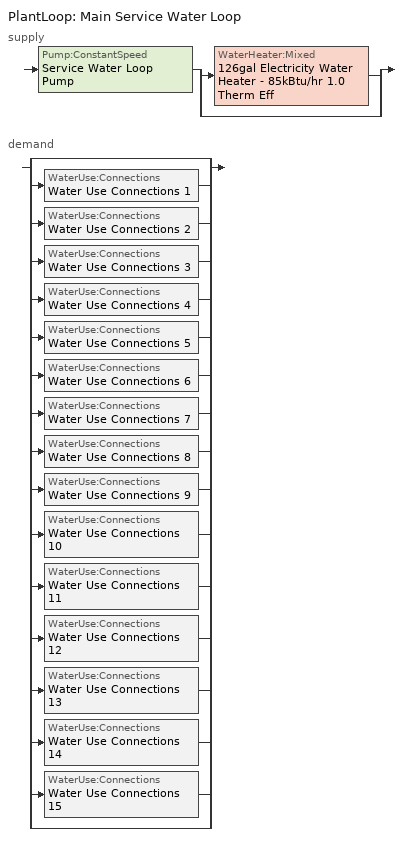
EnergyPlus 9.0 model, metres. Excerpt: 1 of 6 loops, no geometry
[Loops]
PlantLoop 'Main Service Water Loop'
 supply: Pump:ConstantSpeed 'Service Water Loop Pump' > split
  | WaterHeater:Mixed '126gal Electricity Water Heater - 85kBtu/hr 1.0 Therm Eff'
  | bypass
 demand: split
  | bypass
  | WaterUse:Connections 'Water Use Connections 1'
  | WaterUse:Connections 'Water Use Connections 2'
  | WaterUse:Connections 'Water Use Connections 3'
  | WaterUse:Connections 'Water Use Connections 4'
  | WaterUse:Connections 'Water Use Connections 5'
  | WaterUse:Connections 'Water Use Connections 6'
  | WaterUse:Connections 'Water Use Connections 7'
  | WaterUse:Connections 'Water Use Connections 8'
  | WaterUse:Connections 'Water Use Connections 9'
  | WaterUse:Connections 'Water Use Connections 10'
  | WaterUse:Connections 'Water Use Connections 11'
  | WaterUse:Connections 'Water Use Connections 12'
  | WaterUse:Connections 'Water Use Connections 13'
  | WaterUse:Connections 'Water Use Connections 14'
  | WaterUse:Connections 'Water Use Connections 15'
  | bypass
[SetpointManager:Scheduled]
Service hot water setpoint manager: Control Variable=Temperature; Schedule=Service Water Loop Temp - 140F
[PlantLoop]
Main Service Water Loop: Fluid Type=Water; Plant Equipment Operation Scheme=Main Service Water Loop Operation Schemes; Maximum Loop Temperature {C}=60; Minimum Loop Temperature {C}=10; Maximum Loop Flow Rate {m3/s}=Autosize; Minimum Loop Flow Rate {m3/s}=0; Plant Loop Volume {m3}=Autocalculate; Load Distribution Scheme=Optimal; Plant Loop Demand Calculation Scheme=SingleSetpoint
[Sizing:Plant]
Main Service Water Loop: Loop Type=Heating; Design Loop Exit Temperature {C}=60; Loop Design Temperature Difference {deltaC}=5; Sizing Option=NonCoincident; Zone Timesteps in Averaging Window=1; Coincident Sizing Factor Mode=None
[Pump:ConstantSpeed]
Service Water Loop Pump: Design Flow Rate {m3/s}=Autosize; Design Pump Head {Pa}=84109.4; Design Power Consumption {W}=Autosize; Motor Efficiency=0.7; Fraction of Motor Inefficiencies to Fluid Stream=0; Pump Control Type=Intermittent; Design Power Sizing Method=PowerPerFlowPerPressure; Design Electric Power per Unit Flow Rate {W/(m3/s)}=348701.1; Design Shaft Power per Unit Flow Rate per Unit Head=1.28205
[PlantEquipmentOperationSchemes]
Main Service Water Loop Operation Schemes: Control Scheme Object Type 1=PlantEquipmentOperation:HeatingLoad; Control Scheme Name 1=Main Service Water Loop Heating Operation Scheme; Control Scheme Schedule Name 1=Always On Discrete
[PlantEquipmentList]
Main Service Water Loop Heating Equipment List: WaterHeater:Mixed, 126gal Electricity Water Heater - 85kBtu/hr 1.0 Therm Eff
[WaterHeater:Mixed]
126gal Electricity Water Heater - 85kBtu/hr 1.0 Therm Eff: Tank Volume {m3}=0.477587; Setpoint Temperature Schedule=Service Water Loop Temp - 140F; Deadband Temperature Difference {deltaC}=2; Maximum Temperature Limit {C}=82.2222; Heater Control Type=Cycle; Heater Maximum Capacity {W}=24953.9; Heater Ignition Minimum Flow Rate {m3/s}=0; Heater Ignition Delay {s}=0; Heater Fuel Type=Electricity; Heater Thermal Efficiency=1; Off Cycle Parasitic Fuel Consumption Rate {W}=59.1908; Off Cycle Parasitic Fuel Type=Electricity; Off Cycle Parasitic Heat Fraction to Tank=0.8; On Cycle Parasitic Fuel Consumption Rate {W}=59.1908; On Cycle Parasitic Fuel Type=Electricity; On Cycle Parasitic Heat Fraction to Tank=0; Ambient Temperature Indicator=Schedule; Ambient Temperature Schedule=Water Heater Ambient Temp Schedule - 70F; Off Cycle Loss Coefficient to Ambient Temperature {W/K}=3.1134; Off Cycle Loss Fraction to Zone=1; On Cycle Loss Coefficient to Ambient Temperature {W/K}=3.1134; On Cycle Loss Fraction to Zone=1; Use Side Effectiveness=1; Source Side Effectiveness=1; Use Side Design Flow Rate {m3/s}=Autosize; Source Side Design Flow Rate {m3/s}=Autosize; Indirect Water Heating Recovery Time {hr}=1.5; Source Side Flow Control Mode=IndirectHeatPrimarySetpoint
[WaterUse:Connections]
Name | Water Use Equipment Name 1
Water Use Connections 1 | Core_bottom Service Water Use 0.38gal/min
Water Use Connections 2 | Core_mid Service Water Use 0.38gal/min
Water Use Connections 3 | Core_top Service Water Use 0.38gal/min
Water Use Connections 4 | Perimeter_bot_zn_1 Service Water Use 0.08gal/min
Water Use Connections 5 | Perimeter_bot_zn_2 Service Water Use 0.05gal/min
Water Use Connections 6 | Perimeter_bot_zn_3 Service Water Use 0.08gal/min
Water Use Connections 7 | Perimeter_bot_zn_4 Service Water Use 0.05gal/min
Water Use Connections 8 | Perimeter_mid_zn_1 Service Water Use 0.08gal/min
Water Use Connections 9 | Perimeter_mid_zn_2 Service Water Use 0.05gal/min
Water Use Connections 10 | Perimeter_mid_zn_3 Service Water Use 0.08gal/min
Water Use Connections 11 | Perimeter_mid_zn_4 Service Water Use 0.05gal/min
Water Use Connections 12 | Perimeter_top_zn_1 Service Water Use 0.08gal/min
Water Use Connections 13 | Perimeter_top_zn_2 Service Water Use 0.05gal/min
Water Use Connections 14 | Perimeter_top_zn_3 Service Water Use 0.08gal/min
Water Use Connections 15 | Perimeter_top_zn_4 Service Water Use 0.05gal/min
[WaterUse:Equipment] Flow Rate Fraction Schedule=NECB-A-Service Water Heating
Name | Peak Flow Rate {m3/s} | Target Temperature Schedule | Zone | Sensible Fraction Schedule | Latent Fraction Schedule
Core_bottom Service Water Use 0.38gal/min | 2.38083e-05 | Schedule Ruleset 5 | ALL_ST=Office - open plan_FL=Building Story 1_SCH=A 2 | Schedule Ruleset 3 | Schedule Ruleset 4
Core_mid Service Water Use 0.38gal/min | 2.38083e-05 | Schedule Ruleset 8 | ALL_ST=Office - open plan_FL=Building Story 2_SCH=A | Schedule Ruleset 6 | Schedule Ruleset 7
Core_top Service Water Use 0.38gal/min | 2.38083e-05 | Schedule Ruleset 11 | ALL_ST=Office - open plan_FL=Building Story 3_SCH=A 2 | Schedule Ruleset 9 | Schedule Ruleset 10
Perimeter_bot_zn_1 Service Water Use 0.08gal/min | 5.01899e-06 | Schedule Ruleset 14 | ALL_ST=Office - open plan_FL=Building Story 1_SCH=A 1 | Schedule Ruleset 12 | Schedule Ruleset 13
Perimeter_bot_zn_2 Service Water Use 0.05gal/min | 3.17744e-06 | Schedule Ruleset 17 | ALL_ST=Office - open plan_FL=Building Story 1_SCH=A 3 | Schedule Ruleset 15 | Schedule Ruleset 16
Perimeter_bot_zn_3 Service Water Use 0.08gal/min | 5.01899e-06 | Schedule Ruleset 20 | ALL_ST=Office - open plan_FL=Building Story 1_SCH=A 4 | Schedule Ruleset 18 | Schedule Ruleset 19
Perimeter_bot_zn_4 Service Water Use 0.05gal/min | 3.17723e-06 | Schedule Ruleset 23 | ALL_ST=Office - open plan_FL=Building Story 1_SCH=A | Schedule Ruleset 21 | Schedule Ruleset 22
Perimeter_mid_zn_1 Service Water Use 0.08gal/min | 5.01899e-06 | Schedule Ruleset 26 | ALL_ST=Office - open plan_FL=Building Story 2_SCH=A 3 | Schedule Ruleset 24 | Schedule Ruleset 25
Perimeter_mid_zn_2 Service Water Use 0.05gal/min | 3.17744e-06 | Schedule Ruleset 29 | ALL_ST=Office - open plan_FL=Building Story 2_SCH=A 2 | Schedule Ruleset 27 | Schedule Ruleset 28
Perimeter_mid_zn_3 Service Water Use 0.08gal/min | 5.01899e-06 | Schedule Ruleset 32 | ALL_ST=Office - open plan_FL=Building Story 2_SCH=A 1 | Schedule Ruleset 30 | Schedule Ruleset 31
Perimeter_mid_zn_4 Service Water Use 0.05gal/min | 3.17723e-06 | Schedule Ruleset 35 | ALL_ST=Office - open plan_FL=Building Story 2_SCH=A 4 | Schedule Ruleset 33 | Schedule Ruleset 34
Perimeter_top_zn_1 Service Water Use 0.08gal/min | 5.01899e-06 | Schedule Ruleset 38 | ALL_ST=Office - open plan_FL=Building Story 3_SCH=A 3 | Schedule Ruleset 36 | Schedule Ruleset 37
Perimeter_top_zn_2 Service Water Use 0.05gal/min | 3.17744e-06 | Schedule Ruleset 41 | ALL_ST=Office - open plan_FL=Building Story 3_SCH=A | Schedule Ruleset 39 | Schedule Ruleset 40
Perimeter_top_zn_3 Service Water Use 0.08gal/min | 5.01899e-06 | Schedule Ruleset 44 | ALL_ST=Office - open plan_FL=Building Story 3_SCH=A 4 | Schedule Ruleset 42 | Schedule Ruleset 43
Perimeter_top_zn_4 Service Water Use 0.05gal/min | 3.17723e-06 | Schedule Ruleset 47 | ALL_ST=Office - open plan_FL=Building Story 3_SCH=A 1 | Schedule Ruleset 45 | Schedule Ruleset 46
[PlantEquipmentOperation:HeatingLoad]
Main Service Water Loop Heating Operation Scheme: Load Range Lower Limit 1 {W}=0; Load Range Upper Limit 1 {W}=1000000000; Range Equipment List Name 1=Main Service Water Loop Heating Equipment List
[Schedule:Day:Interval]
NECB-A-Service Water Heating Default; NECB-A-Service Water Heating Default|Wkdy Day: No, 07:00, 0.05, 08:00, 0.1, 10:00, 0.5, 16:00, 0.9, 17:00, 0.7, 18:00, 0.5, 19:00, 0.3, 22:00, 0.2, 24:00, 0.05
NECB-A-Service Water Heating Sat Day; NECB-A-Service Water Heating Sun|Hol Day; Schedule Day 11; Schedule Day 14; Schedule Day 17; Schedule Day 20; Schedule Day 23; Schedule Day 26; Schedule Day 29; Schedule Day 32; Schedule Day 35; Schedule Day 38; Schedule Day 41; Schedule Day 44; Schedule Day 47; Schedule Day 50; Schedule Day 8: No, 24:00, 0.05
Schedule Day 10; Schedule Day 13; Schedule Day 16; Schedule Day 19; Schedule Day 22; Schedule Day 25; Schedule Day 28; Schedule Day 31; Schedule Day 34; Schedule Day 37; Schedule Day 40; Schedule Day 43; Schedule Day 46; Schedule Day 49; Schedule Day 7: No, 24:00, 0.2
Schedule Day 12; Schedule Day 15; Schedule Day 18; Schedule Day 21; Schedule Day 24; Schedule Day 27; Schedule Day 30; Schedule Day 33; Schedule Day 36; Schedule Day 39; Schedule Day 42; Schedule Day 45; Schedule Day 48; Schedule Day 51; Schedule Day 9; Service Water Loop Temp - 140F Default: No, 24:00, 60
Water Heater Ambient Temp Schedule - 70F Default: No, 24:00, 21.1111
[Schedule:Week:Daily]
NECB-A-Service Water Heating Week Rule - Jan1-Dec31: NECB-A-Service Water Heating Sun|Hol Day, NECB-A-Service Water Heating Default|Wkdy Day, NECB-A-Service Water Heating Default|Wkdy Day, NECB-A-Service Water Heating Default|Wkdy Day, NECB-A-Service Water Heating Default|Wkdy Day, NECB-A-Service Water Heating Default|Wkdy Day, NECB-A-Service Water Heating Sat Day, NECB-A-Service Water Heating Default, NECB-A-Service Water Heating Default, NECB-A-Service Water Heating Default, NECB-A-Service Water Heating Default, NECB-A-Service Water Heating Default
Schedule Ruleset 10 Week Rule - Jan1-Dec31: Schedule Day 14, Schedule Day 14, Schedule Day 14, Schedule Day 14, Schedule Day 14, Schedule Day 14, Schedule Day 14, Schedule Day 14, Schedule Day 14, Schedule Day 14, Schedule Day 14, Schedule Day 14
Schedule Ruleset 11 Week Rule - Jan1-Dec31: Schedule Day 15, Schedule Day 15, Schedule Day 15, Schedule Day 15, Schedule Day 15, Schedule Day 15, Schedule Day 15, Schedule Day 15, Schedule Day 15, Schedule Day 15, Schedule Day 15, Schedule Day 15
Schedule Ruleset 12 Week Rule - Jan1-Dec31: Schedule Day 16, Schedule Day 16, Schedule Day 16, Schedule Day 16, Schedule Day 16, Schedule Day 16, Schedule Day 16, Schedule Day 16, Schedule Day 16, Schedule Day 16, Schedule Day 16, Schedule Day 16
Schedule Ruleset 13 Week Rule - Jan1-Dec31: Schedule Day 17, Schedule Day 17, Schedule Day 17, Schedule Day 17, Schedule Day 17, Schedule Day 17, Schedule Day 17, Schedule Day 17, Schedule Day 17, Schedule Day 17, Schedule Day 17, Schedule Day 17
Schedule Ruleset 14 Week Rule - Jan1-Dec31: Schedule Day 18, Schedule Day 18, Schedule Day 18, Schedule Day 18, Schedule Day 18, Schedule Day 18, Schedule Day 18, Schedule Day 18, Schedule Day 18, Schedule Day 18, Schedule Day 18, Schedule Day 18
Schedule Ruleset 15 Week Rule - Jan1-Dec31: Schedule Day 19, Schedule Day 19, Schedule Day 19, Schedule Day 19, Schedule Day 19, Schedule Day 19, Schedule Day 19, Schedule Day 19, Schedule Day 19, Schedule Day 19, Schedule Day 19, Schedule Day 19
Schedule Ruleset 16 Week Rule - Jan1-Dec31: Schedule Day 20, Schedule Day 20, Schedule Day 20, Schedule Day 20, Schedule Day 20, Schedule Day 20, Schedule Day 20, Schedule Day 20, Schedule Day 20, Schedule Day 20, Schedule Day 20, Schedule Day 20
Schedule Ruleset 17 Week Rule - Jan1-Dec31: Schedule Day 21, Schedule Day 21, Schedule Day 21, Schedule Day 21, Schedule Day 21, Schedule Day 21, Schedule Day 21, Schedule Day 21, Schedule Day 21, Schedule Day 21, Schedule Day 21, Schedule Day 21
Schedule Ruleset 18 Week Rule - Jan1-Dec31: Schedule Day 22, Schedule Day 22, Schedule Day 22, Schedule Day 22, Schedule Day 22, Schedule Day 22, Schedule Day 22, Schedule Day 22, Schedule Day 22, Schedule Day 22, Schedule Day 22, Schedule Day 22
Schedule Ruleset 19 Week Rule - Jan1-Dec31: Schedule Day 23, Schedule Day 23, Schedule Day 23, Schedule Day 23, Schedule Day 23, Schedule Day 23, Schedule Day 23, Schedule Day 23, Schedule Day 23, Schedule Day 23, Schedule Day 23, Schedule Day 23
Schedule Ruleset 20 Week Rule - Jan1-Dec31: Schedule Day 24, Schedule Day 24, Schedule Day 24, Schedule Day 24, Schedule Day 24, Schedule Day 24, Schedule Day 24, Schedule Day 24, Schedule Day 24, Schedule Day 24, Schedule Day 24, Schedule Day 24
Schedule Ruleset 21 Week Rule - Jan1-Dec31: Schedule Day 25, Schedule Day 25, Schedule Day 25, Schedule Day 25, Schedule Day 25, Schedule Day 25, Schedule Day 25, Schedule Day 25, Schedule Day 25, Schedule Day 25, Schedule Day 25, Schedule Day 25
Schedule Ruleset 22 Week Rule - Jan1-Dec31: Schedule Day 26, Schedule Day 26, Schedule Day 26, Schedule Day 26, Schedule Day 26, Schedule Day 26, Schedule Day 26, Schedule Day 26, Schedule Day 26, Schedule Day 26, Schedule Day 26, Schedule Day 26
Schedule Ruleset 23 Week Rule - Jan1-Dec31: Schedule Day 27, Schedule Day 27, Schedule Day 27, Schedule Day 27, Schedule Day 27, Schedule Day 27, Schedule Day 27, Schedule Day 27, Schedule Day 27, Schedule Day 27, Schedule Day 27, Schedule Day 27
Schedule Ruleset 24 Week Rule - Jan1-Dec31: Schedule Day 28, Schedule Day 28, Schedule Day 28, Schedule Day 28, Schedule Day 28, Schedule Day 28, Schedule Day 28, Schedule Day 28, Schedule Day 28, Schedule Day 28, Schedule Day 28, Schedule Day 28
Schedule Ruleset 25 Week Rule - Jan1-Dec31: Schedule Day 29, Schedule Day 29, Schedule Day 29, Schedule Day 29, Schedule Day 29, Schedule Day 29, Schedule Day 29, Schedule Day 29, Schedule Day 29, Schedule Day 29, Schedule Day 29, Schedule Day 29
Schedule Ruleset 26 Week Rule - Jan1-Dec31: Schedule Day 30, Schedule Day 30, Schedule Day 30, Schedule Day 30, Schedule Day 30, Schedule Day 30, Schedule Day 30, Schedule Day 30, Schedule Day 30, Schedule Day 30, Schedule Day 30, Schedule Day 30
Schedule Ruleset 27 Week Rule - Jan1-Dec31: Schedule Day 31, Schedule Day 31, Schedule Day 31, Schedule Day 31, Schedule Day 31, Schedule Day 31, Schedule Day 31, Schedule Day 31, Schedule Day 31, Schedule Day 31, Schedule Day 31, Schedule Day 31
Schedule Ruleset 28 Week Rule - Jan1-Dec31: Schedule Day 32, Schedule Day 32, Schedule Day 32, Schedule Day 32, Schedule Day 32, Schedule Day 32, Schedule Day 32, Schedule Day 32, Schedule Day 32, Schedule Day 32, Schedule Day 32, Schedule Day 32
Schedule Ruleset 29 Week Rule - Jan1-Dec31: Schedule Day 33, Schedule Day 33, Schedule Day 33, Schedule Day 33, Schedule Day 33, Schedule Day 33, Schedule Day 33, Schedule Day 33, Schedule Day 33, Schedule Day 33, Schedule Day 33, Schedule Day 33
Schedule Ruleset 3 Week Rule - Jan1-Dec31: Schedule Day 7, Schedule Day 7, Schedule Day 7, Schedule Day 7, Schedule Day 7, Schedule Day 7, Schedule Day 7, Schedule Day 7, Schedule Day 7, Schedule Day 7, Schedule Day 7, Schedule Day 7
Schedule Ruleset 30 Week Rule - Jan1-Dec31: Schedule Day 34, Schedule Day 34, Schedule Day 34, Schedule Day 34, Schedule Day 34, Schedule Day 34, Schedule Day 34, Schedule Day 34, Schedule Day 34, Schedule Day 34, Schedule Day 34, Schedule Day 34
Schedule Ruleset 31 Week Rule - Jan1-Dec31: Schedule Day 35, Schedule Day 35, Schedule Day 35, Schedule Day 35, Schedule Day 35, Schedule Day 35, Schedule Day 35, Schedule Day 35, Schedule Day 35, Schedule Day 35, Schedule Day 35, Schedule Day 35
Schedule Ruleset 32 Week Rule - Jan1-Dec31: Schedule Day 36, Schedule Day 36, Schedule Day 36, Schedule Day 36, Schedule Day 36, Schedule Day 36, Schedule Day 36, Schedule Day 36, Schedule Day 36, Schedule Day 36, Schedule Day 36, Schedule Day 36
Schedule Ruleset 33 Week Rule - Jan1-Dec31: Schedule Day 37, Schedule Day 37, Schedule Day 37, Schedule Day 37, Schedule Day 37, Schedule Day 37, Schedule Day 37, Schedule Day 37, Schedule Day 37, Schedule Day 37, Schedule Day 37, Schedule Day 37
Schedule Ruleset 34 Week Rule - Jan1-Dec31: Schedule Day 38, Schedule Day 38, Schedule Day 38, Schedule Day 38, Schedule Day 38, Schedule Day 38, Schedule Day 38, Schedule Day 38, Schedule Day 38, Schedule Day 38, Schedule Day 38, Schedule Day 38
Schedule Ruleset 35 Week Rule - Jan1-Dec31: Schedule Day 39, Schedule Day 39, Schedule Day 39, Schedule Day 39, Schedule Day 39, Schedule Day 39, Schedule Day 39, Schedule Day 39, Schedule Day 39, Schedule Day 39, Schedule Day 39, Schedule Day 39
Schedule Ruleset 36 Week Rule - Jan1-Dec31: Schedule Day 40, Schedule Day 40, Schedule Day 40, Schedule Day 40, Schedule Day 40, Schedule Day 40, Schedule Day 40, Schedule Day 40, Schedule Day 40, Schedule Day 40, Schedule Day 40, Schedule Day 40
Schedule Ruleset 37 Week Rule - Jan1-Dec31: Schedule Day 41, Schedule Day 41, Schedule Day 41, Schedule Day 41, Schedule Day 41, Schedule Day 41, Schedule Day 41, Schedule Day 41, Schedule Day 41, Schedule Day 41, Schedule Day 41, Schedule Day 41
Schedule Ruleset 38 Week Rule - Jan1-Dec31: Schedule Day 42, Schedule Day 42, Schedule Day 42, Schedule Day 42, Schedule Day 42, Schedule Day 42, Schedule Day 42, Schedule Day 42, Schedule Day 42, Schedule Day 42, Schedule Day 42, Schedule Day 42
Schedule Ruleset 39 Week Rule - Jan1-Dec31: Schedule Day 43, Schedule Day 43, Schedule Day 43, Schedule Day 43, Schedule Day 43, Schedule Day 43, Schedule Day 43, Schedule Day 43, Schedule Day 43, Schedule Day 43, Schedule Day 43, Schedule Day 43
Schedule Ruleset 4 Week Rule - Jan1-Dec31: Schedule Day 8, Schedule Day 8, Schedule Day 8, Schedule Day 8, Schedule Day 8, Schedule Day 8, Schedule Day 8, Schedule Day 8, Schedule Day 8, Schedule Day 8, Schedule Day 8, Schedule Day 8
Schedule Ruleset 40 Week Rule - Jan1-Dec31: Schedule Day 44, Schedule Day 44, Schedule Day 44, Schedule Day 44, Schedule Day 44, Schedule Day 44, Schedule Day 44, Schedule Day 44, Schedule Day 44, Schedule Day 44, Schedule Day 44, Schedule Day 44
Schedule Ruleset 41 Week Rule - Jan1-Dec31: Schedule Day 45, Schedule Day 45, Schedule Day 45, Schedule Day 45, Schedule Day 45, Schedule Day 45, Schedule Day 45, Schedule Day 45, Schedule Day 45, Schedule Day 45, Schedule Day 45, Schedule Day 45
Schedule Ruleset 42 Week Rule - Jan1-Dec31: Schedule Day 46, Schedule Day 46, Schedule Day 46, Schedule Day 46, Schedule Day 46, Schedule Day 46, Schedule Day 46, Schedule Day 46, Schedule Day 46, Schedule Day 46, Schedule Day 46, Schedule Day 46
Schedule Ruleset 43 Week Rule - Jan1-Dec31: Schedule Day 47, Schedule Day 47, Schedule Day 47, Schedule Day 47, Schedule Day 47, Schedule Day 47, Schedule Day 47, Schedule Day 47, Schedule Day 47, Schedule Day 47, Schedule Day 47, Schedule Day 47
Schedule Ruleset 44 Week Rule - Jan1-Dec31: Schedule Day 48, Schedule Day 48, Schedule Day 48, Schedule Day 48, Schedule Day 48, Schedule Day 48, Schedule Day 48, Schedule Day 48, Schedule Day 48, Schedule Day 48, Schedule Day 48, Schedule Day 48
Schedule Ruleset 45 Week Rule - Jan1-Dec31: Schedule Day 49, Schedule Day 49, Schedule Day 49, Schedule Day 49, Schedule Day 49, Schedule Day 49, Schedule Day 49, Schedule Day 49, Schedule Day 49, Schedule Day 49, Schedule Day 49, Schedule Day 49
Schedule Ruleset 46 Week Rule - Jan1-Dec31: Schedule Day 50, Schedule Day 50, Schedule Day 50, Schedule Day 50, Schedule Day 50, Schedule Day 50, Schedule Day 50, Schedule Day 50, Schedule Day 50, Schedule Day 50, Schedule Day 50, Schedule Day 50
Schedule Ruleset 47 Week Rule - Jan1-Dec31: Schedule Day 51, Schedule Day 51, Schedule Day 51, Schedule Day 51, Schedule Day 51, Schedule Day 51, Schedule Day 51, Schedule Day 51, Schedule Day 51, Schedule Day 51, Schedule Day 51, Schedule Day 51
Schedule Ruleset 5 Week Rule - Jan1-Dec31: Schedule Day 9, Schedule Day 9, Schedule Day 9, Schedule Day 9, Schedule Day 9, Schedule Day 9, Schedule Day 9, Schedule Day 9, Schedule Day 9, Schedule Day 9, Schedule Day 9, Schedule Day 9
Schedule Ruleset 6 Week Rule - Jan1-Dec31: Schedule Day 10, Schedule Day 10, Schedule Day 10, Schedule Day 10, Schedule Day 10, Schedule Day 10, Schedule Day 10, Schedule Day 10, Schedule Day 10, Schedule Day 10, Schedule Day 10, Schedule Day 10
Schedule Ruleset 7 Week Rule - Jan1-Dec31: Schedule Day 11, Schedule Day 11, Schedule Day 11, Schedule Day 11, Schedule Day 11, Schedule Day 11, Schedule Day 11, Schedule Day 11, Schedule Day 11, Schedule Day 11, Schedule Day 11, Schedule Day 11
Schedule Ruleset 8 Week Rule - Jan1-Dec31: Schedule Day 12, Schedule Day 12, Schedule Day 12, Schedule Day 12, Schedule Day 12, Schedule Day 12, Schedule Day 12, Schedule Day 12, Schedule Day 12, Schedule Day 12, Schedule Day 12, Schedule Day 12
Schedule Ruleset 9 Week Rule - Jan1-Dec31: Schedule Day 13, Schedule Day 13, Schedule Day 13, Schedule Day 13, Schedule Day 13, Schedule Day 13, Schedule Day 13, Schedule Day 13, Schedule Day 13, Schedule Day 13, Schedule Day 13, Schedule Day 13
Service Water Loop Temp - 140F Week Rule - Jan1-Dec31: Service Water Loop Temp - 140F Default, Service Water Loop Temp - 140F Default, Service Water Loop Temp - 140F Default, Service Water Loop Temp - 140F Default, Service Water Loop Temp - 140F Default, Service Water Loop Temp - 140F Default, Service Water Loop Temp - 140F Default, Service Water Loop Temp - 140F Default, Service Water Loop Temp - 140F Default, Service Water Loop Temp - 140F Default, Service Water Loop Temp - 140F Default, Service Water Loop Temp - 140F Default
Water Heater Ambient Temp Schedule - 70F Week Rule - Jan1-Dec31: Water Heater Ambient Temp Schedule - 70F Default, Water Heater Ambient Temp Schedule - 70F Default, Water Heater Ambient Temp Schedule - 70F Default, Water Heater Ambient Temp Schedule - 70F Default, Water Heater Ambient Temp Schedule - 70F Default, Water Heater Ambient Temp Schedule - 70F Default, Water Heater Ambient Temp Schedule - 70F Default, Water Heater Ambient Temp Schedule - 70F Default, Water Heater Ambient Temp Schedule - 70F Default, Water Heater Ambient Temp Schedule - 70F Default, Water Heater Ambient Temp Schedule - 70F Default, Water Heater Ambient Temp Schedule - 70F Default
[Schedule:Year]
NECB-A-Service Water Heating: NECB-A-Service Water Heating Week Rule - Jan1-Dec31, 1, 1, 12, 31
Schedule Ruleset 10: Schedule Ruleset 10 Week Rule - Jan1-Dec31, 1, 1, 12, 31
Schedule Ruleset 11: Schedule Ruleset 11 Week Rule - Jan1-Dec31, 1, 1, 12, 31
Schedule Ruleset 12: Schedule Ruleset 12 Week Rule - Jan1-Dec31, 1, 1, 12, 31
Schedule Ruleset 13: Schedule Ruleset 13 Week Rule - Jan1-Dec31, 1, 1, 12, 31
Schedule Ruleset 14: Schedule Ruleset 14 Week Rule - Jan1-Dec31, 1, 1, 12, 31
Schedule Ruleset 15: Schedule Ruleset 15 Week Rule - Jan1-Dec31, 1, 1, 12, 31
Schedule Ruleset 16: Schedule Ruleset 16 Week Rule - Jan1-Dec31, 1, 1, 12, 31
Schedule Ruleset 17: Schedule Ruleset 17 Week Rule - Jan1-Dec31, 1, 1, 12, 31
Schedule Ruleset 18: Schedule Ruleset 18 Week Rule - Jan1-Dec31, 1, 1, 12, 31
Schedule Ruleset 19: Schedule Ruleset 19 Week Rule - Jan1-Dec31, 1, 1, 12, 31
Schedule Ruleset 20: Schedule Ruleset 20 Week Rule - Jan1-Dec31, 1, 1, 12, 31
Schedule Ruleset 21: Schedule Ruleset 21 Week Rule - Jan1-Dec31, 1, 1, 12, 31
Schedule Ruleset 22: Schedule Ruleset 22 Week Rule - Jan1-Dec31, 1, 1, 12, 31
Schedule Ruleset 23: Schedule Ruleset 23 Week Rule - Jan1-Dec31, 1, 1, 12, 31
Schedule Ruleset 24: Schedule Ruleset 24 Week Rule - Jan1-Dec31, 1, 1, 12, 31
Schedule Ruleset 25: Schedule Ruleset 25 Week Rule - Jan1-Dec31, 1, 1, 12, 31
Schedule Ruleset 26: Schedule Ruleset 26 Week Rule - Jan1-Dec31, 1, 1, 12, 31
Schedule Ruleset 27: Schedule Ruleset 27 Week Rule - Jan1-Dec31, 1, 1, 12, 31
Schedule Ruleset 28: Schedule Ruleset 28 Week Rule - Jan1-Dec31, 1, 1, 12, 31
Schedule Ruleset 29: Schedule Ruleset 29 Week Rule - Jan1-Dec31, 1, 1, 12, 31
Schedule Ruleset 3: Schedule Ruleset 3 Week Rule - Jan1-Dec31, 1, 1, 12, 31
Schedule Ruleset 30: Schedule Ruleset 30 Week Rule - Jan1-Dec31, 1, 1, 12, 31
Schedule Ruleset 31: Schedule Ruleset 31 Week Rule - Jan1-Dec31, 1, 1, 12, 31
Schedule Ruleset 32: Schedule Ruleset 32 Week Rule - Jan1-Dec31, 1, 1, 12, 31
Schedule Ruleset 33: Schedule Ruleset 33 Week Rule - Jan1-Dec31, 1, 1, 12, 31
Schedule Ruleset 34: Schedule Ruleset 34 Week Rule - Jan1-Dec31, 1, 1, 12, 31
Schedule Ruleset 35: Schedule Ruleset 35 Week Rule - Jan1-Dec31, 1, 1, 12, 31
Schedule Ruleset 36: Schedule Ruleset 36 Week Rule - Jan1-Dec31, 1, 1, 12, 31
Schedule Ruleset 37: Schedule Ruleset 37 Week Rule - Jan1-Dec31, 1, 1, 12, 31
Schedule Ruleset 38: Schedule Ruleset 38 Week Rule - Jan1-Dec31, 1, 1, 12, 31
Schedule Ruleset 39: Schedule Ruleset 39 Week Rule - Jan1-Dec31, 1, 1, 12, 31
Schedule Ruleset 4: Schedule Ruleset 4 Week Rule - Jan1-Dec31, 1, 1, 12, 31
Schedule Ruleset 40: Schedule Ruleset 40 Week Rule - Jan1-Dec31, 1, 1, 12, 31
Schedule Ruleset 41: Schedule Ruleset 41 Week Rule - Jan1-Dec31, 1, 1, 12, 31
Schedule Ruleset 42: Schedule Ruleset 42 Week Rule - Jan1-Dec31, 1, 1, 12, 31
Schedule Ruleset 43: Schedule Ruleset 43 Week Rule - Jan1-Dec31, 1, 1, 12, 31
Schedule Ruleset 44: Schedule Ruleset 44 Week Rule - Jan1-Dec31, 1, 1, 12, 31
Schedule Ruleset 45: Schedule Ruleset 45 Week Rule - Jan1-Dec31, 1, 1, 12, 31
Schedule Ruleset 46: Schedule Ruleset 46 Week Rule - Jan1-Dec31, 1, 1, 12, 31
Schedule Ruleset 47: Schedule Ruleset 47 Week Rule - Jan1-Dec31, 1, 1, 12, 31
Schedule Ruleset 5: Schedule Ruleset 5 Week Rule - Jan1-Dec31, 1, 1, 12, 31
Schedule Ruleset 6: Schedule Ruleset 6 Week Rule - Jan1-Dec31, 1, 1, 12, 31
Schedule Ruleset 7: Schedule Ruleset 7 Week Rule - Jan1-Dec31, 1, 1, 12, 31
Schedule Ruleset 8: Schedule Ruleset 8 Week Rule - Jan1-Dec31, 1, 1, 12, 31
Schedule Ruleset 9: Schedule Ruleset 9 Week Rule - Jan1-Dec31, 1, 1, 12, 31
Service Water Loop Temp - 140F: Service Water Loop Temp - 140F Week Rule - Jan1-Dec31, 1, 1, 12, 31
Water Heater Ambient Temp Schedule - 70F: Water Heater Ambient Temp Schedule - 70F Week Rule - Jan1-Dec31, 1, 1, 12, 31
[Schedule:Constant]
Always On Discrete: Hourly Value=1
